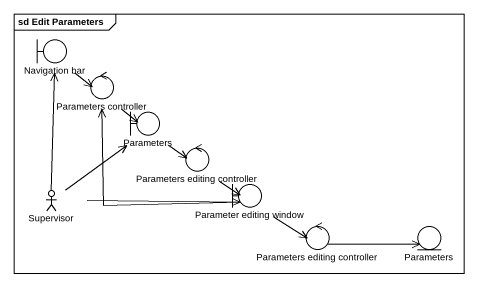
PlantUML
@startuml
mainframe sd Edit Parameters
boundary "Navigation bar" as Navigation_bar
control "Parameters controller" as Parameters_controller
boundary Parameters
control "Parameters editing controller" as Parameters_editing
actor Supervisor
boundary "Parameter editing window" as Parameter_editing_window
control "Parameters editing controller" as Parameters_editing_2
entity "Parameters" as Parameters_2
Navigation_bar --> Parameters_controller
Parameters_controller --> Parameters
Parameters --> Parameters_editing
Parameters_editing --> Parameter_editing_window
Supervisor -up-> Navigation_bar
Supervisor -up-> Parameters
Supervisor -right-> Parameter_editing_window
Parameter_editing_window -up-> Parameters_controller
Parameter_editing_window --> Parameters_editing_2
Parameters_editing_2 -right-> Parameters_2
@enduml
